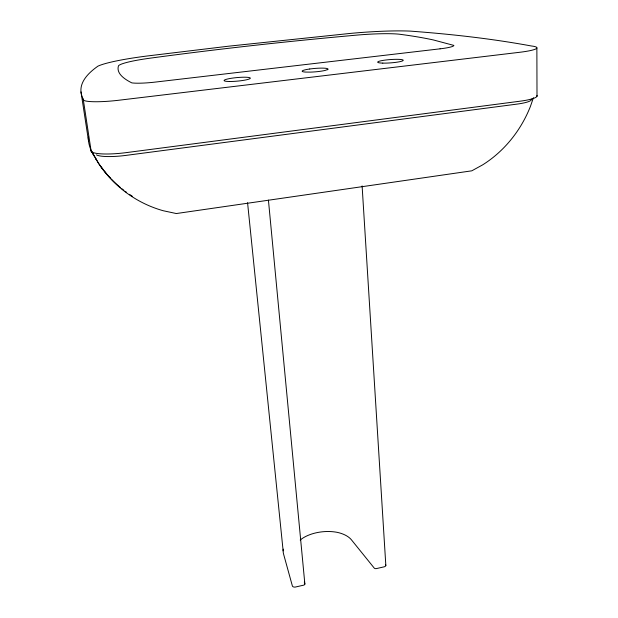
<?xml version="1.0" encoding="UTF-8"?>
<svg xmlns="http://www.w3.org/2000/svg" width="618" height="618" viewBox="0 0 618 618"><rect width="100%" height="100%" fill="white"/><g stroke="black" fill="none" stroke-linecap="round" stroke-linejoin="round"><path stroke-width="0.93" d="M533.442 97.706L530.375 106.535A113.65 101.282 -70.4 0 1 482.581 164.906L471.789 170.823L176.315 213.542L163.306 210.753A117.266 114.701 -89.9 0 1 98.617 163.554L91.588 151.449M309.749 68.992A12.97 1.723 -4.7 0 0 305.516 72.074L310.56 72.121A12.97 1.723 -4.7 0 0 325.315 70.375L327.803 69.432A12.97 1.723 -4.7 0 0 313.589 68.544L309.742 68.992M327.27 69.741L327.803 69.432M91.68 151.487L98.27 162.781A116.864 114.315 89.7 0 0 103.33 169.819M304.311 582.063L304.844 583.863A1.893 1.097 -6 0 1 303.739 585.138L295.311 587.061A2.688 1.56 -6.4 0 1 292.376 585.964L283.608 554.199A42.364 23.384 -4.9 0 1 283.237 549.163M83.229 99.143A32.576 4.48 -6.1 0 0 118.95 100.224L519.823 52.267A30.197 3.762 -3.5 0 0 531.519 46.002C491.434 38.625 450.885 34.121 410.267 31.109A67.462 7.377 -4.5 0 0 349.317 33.519L228.629 46.188L147.084 56.006A70.522 7.988 -5.6 0 0 97.984 66.134A1878.419 179.745 0.3 0 0 83.229 99.143L91.155 151.256M80.997 91.897L88.505 140.804M247.563 202.689L283.137 550.854M268.428 200.108L304.867 584.01M362.109 185.894L385.833 565.431M536.872 48.127L537.003 96.261M132.244 196.207A116.864 114.315 89.7 0 1 129.417 194.338M126.644 192.391A116.864 114.315 89.7 0 1 125.276 191.379M123.924 190.352A116.864 114.315 89.7 0 1 121.916 188.768M118.015 185.47A116.864 114.315 89.7 0 1 111.217 178.942M110.035 177.69A116.864 114.315 89.7 0 1 104.403 171.178M88.328 137.173A1793.39 228.73 1.9 0 0 91.055 150.259A32.012 5.825 -6.5 0 0 126.35 152.607L520.232 101.174A29.718 4.905 -3 0 0 536.949 95.419M120.394 187.524A116.64 114.098 89.7 0 1 118.277 185.709M110.205 177.876A116.64 114.098 89.7 0 1 108.93 176.493M105.832 172.924A116.64 114.098 89.7 0 1 101.19 166.976M96.4 159.877A116.64 114.098 89.7 0 1 95.404 158.247M93.959 155.767A116.64 114.098 89.7 0 1 91.255 150.715M385.586 564.775A2.642 1.506 -2.5 0 1 384.419 566.768L376.269 568.622A1.862 1.066 -2.8 0 1 374.238 568.081L351.511 539.916A30.352 16.748 -5 0 0 337.219 532.345A30.39 16.786 -4.9 0 0 300.194 540.032M96.462 154.886A27.679 5.122 -6.5 0 0 126.041 155.381L516.803 104.133A25.693 4.311 -3 0 0 531.295 99.05M440.055 48.83L155.357 82.078A23.322 2.966 -5.8 0 1 131.835 82.882A710.615 76.161 -2.3 0 1 118.525 65.747A47.555 5.384 -5.6 0 1 151.649 57.968A1806.105 588.908 0.8 0 1 354.284 35.334A45.5 4.975 -4.5 0 1 399.019 34.175A983.539 124.651 -8.9 0 1 433.342 39.946L453.851 45.408A22.009 2.626 -4 0 1 440.055 48.83M229.572 81.491A13.194 1.784 -5.2 0 0 250.29 78.347A13.194 1.784 -5.2 0 0 231.773 78.208A13.194 1.784 -5.2 0 0 229.572 81.491M382.797 63.113A12.816 1.661 -4.2 0 0 403.16 60.51A12.816 1.661 -4.2 0 0 385.447 60.054A12.816 1.661 -4.2 0 0 382.797 63.113"/></g></svg>
